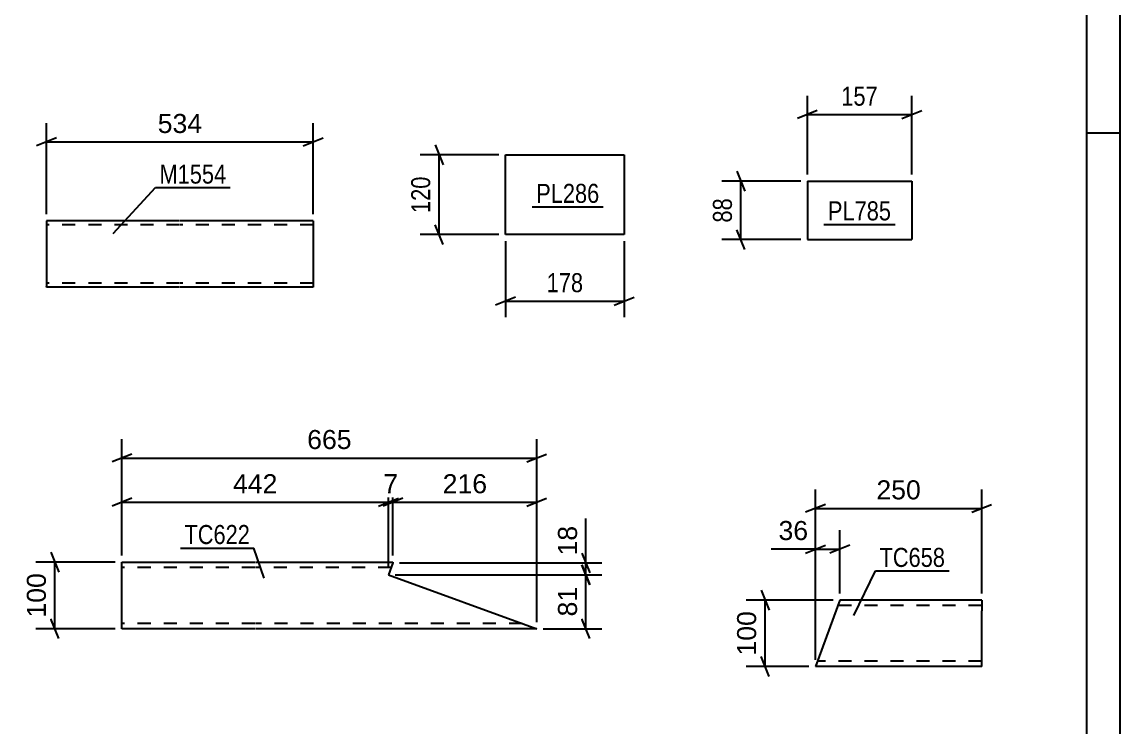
# Model space of a CAD drawing. Header units: millimetres. Extents: x 0 to 2086, y 0 to 594.
# Drawn here: x 675.8 to 841, y 208.7 to 314.7 of the extents above; entities that cross this region are included whole.
import ezdxf

# ---------------------------------------------------------------- set-up
doc = ezdxf.new("R2010")
doc.units = ezdxf.units.MM
doc.linetypes.add('DXK_LINE_DOT2', pattern=[3.9198, 1.9599, -1.9599])
doc.styles.add('Arial', font='arial.ttf', dxfattribs={"height": 0.2})
doc.styles.add('Arial Narrow', font='ARIALN.TTF', dxfattribs={"height": 0.2})

# ---------------------------------------------------------------- blocks, each defined once
blk = doc.blocks.new('Unknown-284858482-1134')
at = {"color": 5, "linetype": 'Continuous'}
for p, q in [((841, 0), (841, 594)), ((836, 5), (836, 589)), ((841, 298), (836, 298))]:
    blk.add_line(p, q, dxfattribs=at)
blk = doc.blocks.new('Part-284858482-14613 - 14612')
at = {"color": 2, "linetype": 'Continuous'}
for p, q in [((798.82, 227.78), (795.18, 217.78)), ((820.18, 227.78), (798.82, 227.78)), ((820.18, 227.78), (820.18, 226.18)), ((820.18, 219.38), (820.18, 226.18)), ((820.18, 217.78), (820.18, 219.38)), ((820.18, 217.78), (795.18, 217.78))]:
    blk.add_line(p, q, dxfattribs=at)
at = {"color": 7, "linetype": 'DXK_LINE_DOT2'}
for p, q in [((820.18, 226.98), (798.53, 226.98)), ((820.18, 227.66), (820.18, 226.18)), ((820.18, 218.58), (795.47, 218.58)), ((820.18, 217.78), (820.18, 218.25))]:
    blk.add_line(p, q, dxfattribs=at)
blk = doc.blocks.new('Part-284858482-14737 - 14736')
at = {"color": 2, "linetype": 'Continuous'}
for p, q in [((690.82, 223.48), (690.82, 233.48)), ((690.82, 233.48), (710.82, 233.48)), ((710.92, 233.48), (731.6, 233.48)), ((731.56, 233.36), (730.92, 231.6)), ((731.6, 233.48), (731.56, 233.36)), ((730.92, 231.6), (753.22, 223.48)), ((710.82, 223.48), (690.82, 223.48)), ((753.22, 223.48), (710.92, 223.48))]:
    blk.add_line(p, q, dxfattribs=at)
at = {"color": 7, "linetype": 'DXK_LINE_DOT2'}
for p, q in [((710.82, 232.68), (690.82, 232.68)), ((731.31, 232.68), (710.92, 232.68)), ((710.82, 224.28), (690.82, 224.28)), ((690.82, 223.48), (690.82, 223.95)), ((751.02, 224.28), (710.92, 224.28))]:
    blk.add_line(p, q, dxfattribs=at)
blk = doc.blocks.new('Part-284858482-12777 - 12776')
at = {"color": 2, "linetype": 'Continuous'}
for p, q in [((748.55, 282.74), (748.55, 294.74)), ((748.55, 294.74), (766.39, 294.74)), ((766.39, 294.74), (766.39, 282.74)), ((766.39, 282.74), (748.55, 282.74))]:
    blk.add_line(p, q, dxfattribs=at)
blk = doc.blocks.new('Part-284858482-12823 - 12822')
at = {"color": 2, "linetype": 'Continuous'}
for p, q in [((699.48, 284.83), (679.48, 284.83)), ((679.48, 284.83), (679.48, 274.92)), ((719.58, 284.83), (699.58, 284.83)), ((719.58, 284.83), (719.58, 274.83)), ((679.48, 274.83), (679.48, 274.92)), ((699.48, 274.83), (679.48, 274.83)), ((719.58, 274.83), (699.58, 274.83))]:
    blk.add_line(p, q, dxfattribs=at)
at = {"color": 7, "linetype": 'DXK_LINE_DOT2'}
for p, q in [((699.48, 284.23), (679.48, 284.23)), ((719.58, 284.23), (699.58, 284.23)), ((679.48, 275.43), (679.48, 275.47)), ((699.48, 275.43), (679.48, 275.43)), ((719.58, 275.43), (699.58, 275.43)), ((719.58, 275.43), (719.58, 275.47))]:
    blk.add_line(p, q, dxfattribs=at)
blk = doc.blocks.new('Part-284858482-12837 - 12836')
at = {"color": 2, "linetype": 'Continuous'}
for p, q in [((793.95, 290.79), (793.95, 281.99)), ((793.95, 290.79), (809.66, 290.79)), ((809.66, 290.79), (809.66, 281.99)), ((793.95, 281.99), (809.66, 281.99))]:
    blk.add_line(p, q, dxfattribs=at)
blk = doc.blocks.new('StraightDimension-284858482-14637 - 14612')
at = {"color": 7, "linetype": 'Continuous'}
for p, q in [((795.18, 218.78), (795.18, 244.43)), ((820.18, 228.78), (820.18, 244.43)), ((796.68, 242.18), (793.68, 240.98)), ((795.18, 241.58), (820.18, 241.58)), ((818.68, 240.98), (821.68, 242.18))]:
    blk.add_line(p, q, dxfattribs=at)
at = {"color": 0}
blk.add_wipeout([(811.61, 242.33), (811.61, 246.53), (803.74, 246.53), (803.74, 242.33)], dxfattribs=at)
at = {"color": 3, "style": 'Arial'}
blk.add_text('250', height=2.865, dxfattribs=at).set_placement((804.34, 242.93))
blk = doc.blocks.new('StraightDimension-284858482-14619 - 14612')
at = {"color": 7, "linetype": 'Continuous'}
for p, q in [((795.18, 218.78), (795.18, 238.31)), ((798.82, 228.78), (798.82, 238.31)), ((793.68, 234.86), (796.68, 236.06)), ((795.18, 235.46), (798.82, 235.46)), ((800.32, 236.06), (797.32, 234.86))]:
    blk.add_line(p, q, dxfattribs=at)
at = {"color": 0}
blk.add_wipeout([(794.65, 236.21), (794.65, 240.41), (789.01, 240.41), (789.01, 236.21)], dxfattribs=at)
at = {"color": 7, "linetype": 'Continuous'}
blk.add_line((795.18, 235.46), (788.48, 235.46), dxfattribs=at)
blk.add_line((795.18, 235.46), (788.48, 235.46), dxfattribs=at)
at = {"color": 3, "style": 'Arial'}
blk.add_text('36', height=2.865, dxfattribs=at).set_placement((789.61, 236.81))
blk = doc.blocks.new('StraightDimension-284858482-14648 - 14612')
at = {"color": 7, "linetype": 'Continuous'}
for p, q in [((786.99, 229.28), (788.19, 226.28)), ((797.82, 227.78), (784.74, 227.78)), ((787.59, 217.78), (787.59, 227.78)), ((788.19, 216.28), (786.99, 219.28)), ((794.18, 217.78), (784.74, 217.78))]:
    blk.add_line(p, q, dxfattribs=at)
at = {"color": 0}
blk.add_wipeout([(786.84, 226.71), (782.64, 226.71), (782.64, 218.84), (786.84, 218.84)], dxfattribs=at)
at = {"color": 3, "style": 'Arial'}
blk.add_text('100', height=2.865, rotation=90.0002, dxfattribs=at).set_placement((786.24, 219.44))
blk = doc.blocks.new('StraightDimension-284858482-14888 - 14736')
at = {"color": 7, "linetype": 'Continuous'}
for p, q in [((680.12, 234.98), (681.32, 231.98)), ((689.82, 233.48), (677.87, 233.48)), ((680.72, 223.48), (680.72, 233.48)), ((681.32, 221.98), (680.12, 224.98)), ((689.82, 223.48), (677.87, 223.48))]:
    blk.add_line(p, q, dxfattribs=at)
at = {"color": 0}
blk.add_wipeout([(679.97, 232.42), (675.77, 232.42), (675.77, 224.55), (679.97, 224.55)], dxfattribs=at)
at = {"color": 3, "style": 'Arial'}
blk.add_text('100', height=2.865, rotation=90.0002, dxfattribs=at).set_placement((679.37, 225.15))
blk = doc.blocks.new('StraightDimension-284858482-14856 - 14736')
at = {"color": 7, "linetype": 'Continuous'}
for p, q in [((690.82, 234.48), (690.82, 245.35)), ((730.92, 232.6), (730.92, 245.35)), ((692.32, 243.1), (689.32, 241.9)), ((729.42, 241.9), (732.42, 243.1)), ((690.82, 242.5), (730.92, 242.5))]:
    blk.add_line(p, q, dxfattribs=at)
at = {"color": 0}
blk.add_wipeout([(714.8, 243.25), (714.8, 247.45), (706.93, 247.45), (706.93, 243.25)], dxfattribs=at)
at = {"color": 3, "style": 'Arial'}
blk.add_text('442', height=2.865, dxfattribs=at).set_placement((707.53, 243.85))
blk = doc.blocks.new('StraightDimension-284858482-14840 - 14736')
at = {"color": 7, "linetype": 'Continuous'}
for p, q in [((690.82, 234.48), (690.82, 252)), ((753.22, 224.48), (753.22, 252)), ((692.32, 249.75), (689.32, 248.55)), ((751.72, 248.55), (754.72, 249.75)), ((690.82, 249.15), (753.22, 249.15))]:
    blk.add_line(p, q, dxfattribs=at)
at = {"color": 0}
blk.add_wipeout([(725.96, 249.9), (725.96, 254.1), (718.09, 254.1), (718.09, 249.9)], dxfattribs=at)
at = {"color": 3, "style": 'Arial'}
blk.add_text('665', height=2.865, dxfattribs=at).set_placement((718.69, 250.5))
blk = doc.blocks.new('StraightDimension-284858482-16137 - 14736')
at = {"color": 7, "linetype": 'Continuous'}
for p, q in [((760.04, 234.86), (761.24, 231.86)), ((732.56, 233.36), (763.04, 233.36)), ((761.24, 230.1), (760.04, 233.1)), ((760.64, 231.6), (760.64, 233.36)), ((731.92, 231.6), (763.04, 231.6))]:
    blk.add_line(p, q, dxfattribs=at)
at = {"color": 0}
blk.add_wipeout([(759.89, 239.53), (755.69, 239.53), (755.69, 233.89), (759.89, 233.89)], dxfattribs=at)
at = {"color": 7, "linetype": 'Continuous'}
blk.add_line((760.64, 233.36), (760.64, 240.06), dxfattribs=at)
blk.add_line((760.64, 233.36), (760.64, 240.06), dxfattribs=at)
at = {"color": 3, "style": 'Arial'}
blk.add_text('18', height=2.865, rotation=90.0002, dxfattribs=at).set_placement((759.29, 234.49))
blk = doc.blocks.new('StraightDimension-284858482-14854 - 14736')
at = {"color": 7, "linetype": 'Continuous'}
for p, q in [((731.6, 234.48), (731.6, 245.35)), ((753.22, 224.48), (753.22, 245.35)), ((733.1, 243.1), (730.1, 241.9)), ((751.72, 241.9), (754.72, 243.1)), ((731.6, 242.5), (753.22, 242.5))]:
    blk.add_line(p, q, dxfattribs=at)
at = {"color": 0}
blk.add_wipeout([(746.35, 243.25), (746.35, 247.45), (738.48, 247.45), (738.48, 243.25)], dxfattribs=at)
at = {"color": 3, "style": 'Arial'}
blk.add_text('216', height=2.865, dxfattribs=at).set_placement((739.08, 243.85))
blk = doc.blocks.new('StraightDimension-284858482-14855 - 14736')
at = {"color": 7, "linetype": 'Continuous'}
for p, q in [((730.92, 232.6), (730.92, 245.35)), ((731.6, 234.48), (731.6, 245.35)), ((729.42, 241.9), (732.42, 243.1)), ((733.1, 243.1), (730.1, 241.9)), ((730.92, 242.5), (731.6, 242.5))]:
    blk.add_line(p, q, dxfattribs=at)
at = {"color": 0}
blk.add_wipeout([(732.97, 243.25), (732.97, 247.45), (729.55, 247.45), (729.55, 243.25)], dxfattribs=at)
at = {"color": 3, "style": 'Arial'}
blk.add_text('7', height=2.87, dxfattribs=at).set_placement((730.15, 243.85))
blk = doc.blocks.new('StraightDimension-284858482-16138 - 14736')
at = {"color": 7, "linetype": 'Continuous'}
for p, q in [((760.04, 233.1), (761.24, 230.1)), ((731.92, 231.6), (763.04, 231.6)), ((760.64, 223.48), (760.64, 231.6)), ((761.24, 221.98), (760.04, 224.98)), ((754.22, 223.48), (763.04, 223.48))]:
    blk.add_line(p, q, dxfattribs=at)
at = {"color": 0}
blk.add_wipeout([(759.89, 230.37), (755.69, 230.37), (755.69, 224.72), (759.89, 224.72)], dxfattribs=at)
at = {"color": 3, "style": 'Arial'}
blk.add_text('81', height=2.865, rotation=90.0002, dxfattribs=at).set_placement((759.29, 225.32))
blk = doc.blocks.new('StraightDimension-284858482-13111 - 12776')
at = {"color": 7, "linetype": 'Continuous'}
for p, q in [((737.95, 296.24), (739.15, 293.24)), ((747.55, 294.74), (735.7, 294.74)), ((738.55, 282.74), (738.55, 294.74)), ((739.15, 281.24), (737.95, 284.24)), ((747.55, 282.74), (735.7, 282.74))]:
    blk.add_line(p, q, dxfattribs=at)
at = {"color": 0}
blk.add_wipeout([(737.8, 292.08), (733.6, 292.08), (733.6, 285.4), (737.8, 285.4)], dxfattribs=at)
at = {"color": 3, "style": 'Arial Narrow'}
blk.add_text('120', height=2.863, rotation=90.0002, dxfattribs=at).set_placement((737.2, 286))
blk = doc.blocks.new('StraightDimension-284858482-13115 - 12776')
at = {"color": 7, "linetype": 'Continuous'}
for p, q in [((748.55, 281.74), (748.55, 270.34)), ((766.39, 281.74), (766.39, 270.34)), ((750.05, 273.34), (747.05, 272.14)), ((748.55, 272.74), (766.39, 272.74)), ((764.89, 272.14), (767.89, 273.34))]:
    blk.add_line(p, q, dxfattribs=at)
at = {"color": 0}
blk.add_wipeout([(760.81, 273.49), (760.81, 277.69), (754.13, 277.69), (754.13, 273.49)], dxfattribs=at)
at = {"color": 3, "style": 'Arial Narrow'}
blk.add_text('178', height=2.863, dxfattribs=at).set_placement((754.73, 274.09))
blk = doc.blocks.new('StraightDimension-284858482-14579 - 12822')
at = {"color": 7, "linetype": 'Continuous'}
for p, q in [((679.48, 285.83), (679.48, 299.53)), ((719.58, 285.83), (719.58, 299.53)), ((680.98, 297.28), (677.98, 296.08)), ((679.48, 296.68), (719.58, 296.68)), ((718.08, 296.08), (721.08, 297.28))]:
    blk.add_line(p, q, dxfattribs=at)
at = {"color": 0}
blk.add_wipeout([(703.47, 297.43), (703.47, 301.63), (695.6, 301.63), (695.6, 297.43)], dxfattribs=at)
at = {"color": 3, "style": 'Arial'}
blk.add_text('534', height=2.865, dxfattribs=at).set_placement((696.2, 298.03))
blk = doc.blocks.new('StraightDimension-284858482-13236 - 12836')
at = {"color": 7, "linetype": 'Continuous'}
for p, q in [((793.95, 291.79), (793.95, 303.64)), ((809.66, 291.79), (809.66, 303.64)), ((795.45, 301.39), (792.45, 300.19)), ((793.95, 300.79), (809.66, 300.79)), ((808.16, 300.19), (811.16, 301.39))]:
    blk.add_line(p, q, dxfattribs=at)
at = {"color": 0}
blk.add_wipeout([(805.15, 301.54), (805.15, 305.74), (798.46, 305.74), (798.46, 301.54)], dxfattribs=at)
at = {"color": 3, "style": 'Arial Narrow'}
blk.add_text('157', height=2.863, dxfattribs=at).set_placement((799.06, 302.14))
blk = doc.blocks.new('StraightDimension-284858482-13232 - 12836')
at = {"color": 7, "linetype": 'Continuous'}
for p, q in [((783.35, 292.29), (784.55, 289.29)), ((792.95, 290.79), (781.1, 290.79)), ((783.95, 281.99), (783.95, 290.79)), ((784.55, 280.49), (783.35, 283.49)), ((792.95, 281.99), (781.1, 281.99))]:
    blk.add_line(p, q, dxfattribs=at)
at = {"color": 0}
blk.add_wipeout([(783.2, 288.82), (779, 288.82), (779, 283.96), (783.2, 283.96)], dxfattribs=at)
at = {"color": 3, "style": 'Arial Narrow'}
blk.add_text('88', height=2.863, rotation=90.0002, dxfattribs=at).set_placement((782.6, 284.56))
blk = doc.blocks.new('Mark-284858482-14665 - 14612')
at = {"color": 0}
blk.add_wipeout([(814.67, 232.77), (814.67, 235.77), (804.81, 235.77), (804.81, 232.77)], dxfattribs=at)
blk.add_wipeout([(814.67, 232.77), (814.67, 235.77), (804.81, 235.77), (804.81, 232.77)], dxfattribs=at)
at = {"color": 30, "linetype": 'Continuous'}
for p, q in [((800.95, 225.44), (804.21, 232.17)), ((804.21, 232.17), (815.27, 232.17))]:
    blk.add_line(p, q, dxfattribs=at)
at = {"color": 3, "style": 'Arial Narrow'}
blk.add_text('TC658', height=2.863, dxfattribs=at).set_placement((804.81, 232.77))
blk = doc.blocks.new('Mark-284858482-16128 - 14736')
at = {"color": 0}
blk.add_wipeout([(710.08, 236.21), (710.08, 239.21), (700.22, 239.21), (700.22, 236.21)], dxfattribs=at)
blk.add_wipeout([(710.08, 236.21), (710.08, 239.21), (700.22, 239.21), (700.22, 236.21)], dxfattribs=at)
at = {"color": 30, "linetype": 'Continuous'}
for p in [(699.62, 235.61), (712.2, 231.1)]:
    blk.add_line(p, (710.68, 235.61), dxfattribs=at)
at = {"color": 3, "style": 'Arial Narrow'}
blk.add_text('TC622', height=2.863, dxfattribs=at).set_placement((700.22, 236.21))
blk = doc.blocks.new('Mark-284858482-13310 - 12776')
at = {"color": 0}
blk.add_wipeout([(762.65, 287.52), (762.65, 290.52), (753.15, 290.52), (753.15, 287.52)], dxfattribs=at)
blk.add_wipeout([(762.65, 287.52), (762.65, 290.52), (753.15, 290.52), (753.15, 287.52)], dxfattribs=at)
at = {"color": 30, "linetype": 'Continuous'}
blk.add_line((752.55, 286.92), (763.25, 286.92), dxfattribs=at)
at = {"color": 3, "style": 'Arial Narrow'}
blk.add_text('PL286', height=2.863, dxfattribs=at).set_placement((753.15, 287.52))
blk = doc.blocks.new('Mark-284858482-13329 - 12822')
at = {"color": 0}
blk.add_wipeout([(706.52, 290.42), (706.52, 293.42), (696.47, 293.42), (696.47, 290.42)], dxfattribs=at)
blk.add_wipeout([(706.52, 290.42), (706.52, 293.42), (696.47, 293.42), (696.47, 290.42)], dxfattribs=at)
at = {"color": 30, "linetype": 'Continuous'}
for p, q in [((689.51, 282.92), (695.87, 289.82)), ((695.87, 289.82), (707.12, 289.82))]:
    blk.add_line(p, q, dxfattribs=at)
at = {"color": 3, "style": 'Arial Narrow'}
blk.add_text('M1554', height=2.863, dxfattribs=at).set_placement((696.47, 290.42))
blk = doc.blocks.new('Mark-284858482-13335 - 12836')
at = {"color": 0}
blk.add_wipeout([(806.56, 284.89), (806.56, 287.89), (797.05, 287.89), (797.05, 284.89)], dxfattribs=at)
blk.add_wipeout([(806.56, 284.89), (806.56, 287.89), (797.05, 287.89), (797.05, 284.89)], dxfattribs=at)
at = {"color": 30, "linetype": 'Continuous'}
blk.add_line((796.45, 284.29), (807.16, 284.29), dxfattribs=at)
at = {"color": 3, "style": 'Arial Narrow'}
blk.add_text('PL785', height=2.863, dxfattribs=at).set_placement((797.05, 284.89))

msp = doc.modelspace()

# ---------------------------------------------------------------- block references
for name in ['Unknown-284858482-1134', 'Part-284858482-12777 - 12776', 'Part-284858482-12837 - 12836', 'Part-284858482-12823 - 12822', 'Part-284858482-14737 - 14736', 'Part-284858482-14613 - 14612']:
    msp.add_blockref(name, (0, 0))

# ---------------------------------------------------------------- next in the draw order: block references
for name in ['StraightDimension-284858482-13236 - 12836', 'StraightDimension-284858482-14579 - 12822', 'StraightDimension-284858482-13111 - 12776', 'Mark-284858482-13310 - 12776', 'Mark-284858482-13335 - 12836', 'StraightDimension-284858482-14637 - 14612', 'StraightDimension-284858482-14888 - 14736']:
    msp.add_blockref(name, (0, 0))

# ---------------------------------------------------------------- next in the draw order: block references
for name in ['Mark-284858482-13329 - 12822', 'StraightDimension-284858482-13232 - 12836', 'StraightDimension-284858482-13115 - 12776', 'StraightDimension-284858482-14856 - 14736', 'StraightDimension-284858482-14619 - 14612']:
    msp.add_blockref(name, (0, 0))

# ---------------------------------------------------------------- next in the draw order: block references
for name in ['StraightDimension-284858482-14840 - 14736', 'Mark-284858482-14665 - 14612', 'StraightDimension-284858482-14648 - 14612']:
    msp.add_blockref(name, (0, 0))

# ---------------------------------------------------------------- next in the draw order: block references
for name in ['StraightDimension-284858482-16137 - 14736', 'Mark-284858482-16128 - 14736']:
    msp.add_blockref(name, (0, 0))

# ---------------------------------------------------------------- next in the draw order: block references
msp.add_blockref('StraightDimension-284858482-14854 - 14736', (0, 0))

# ---------------------------------------------------------------- next in the draw order: block references
msp.add_blockref('StraightDimension-284858482-14855 - 14736', (0, 0))

# ---------------------------------------------------------------- next in the draw order: block references
msp.add_blockref('StraightDimension-284858482-16138 - 14736', (0, 0))

doc.saveas('drawing.dxf')
